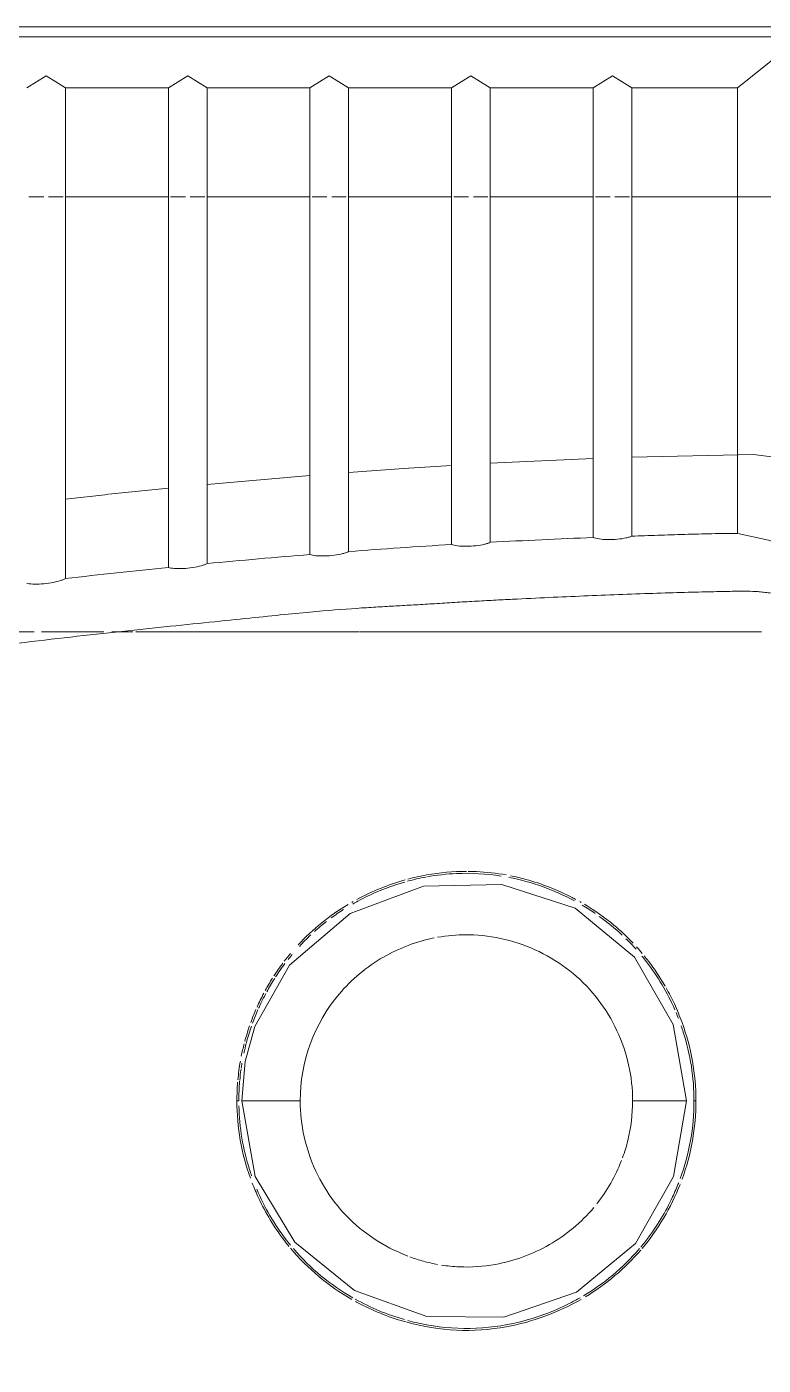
# Model space of a CAD drawing. Header units: millimetres. Extents: x -4000 to 187956, y -58990 to 162485.
# Drawn here: x 11945.4 to 12118.9, y 139237.7 to 139553 of the extents above; entities that cross this region are included whole.
import ezdxf

# ---------------------------------------------------------------- set-up
doc = ezdxf.new("R2010")
doc.units = ezdxf.units.MM
doc.layers.add('P-SANR-FIXT', color=6, linetype='Continuous', lineweight=9)

# ---------------------------------------------------------------- blocks, each defined once
blk = doc.blocks.new('WCPan-SquattingPan-Vitra-ArkitektSeries-5952 - CMPX502N-V827-FFS - TANG 1')
at = {"layer": 'P-SANR-FIXT', "color": 250}
for p, q in [((-252.96, 212.38), (-252.96, -390.25)), ((-238.61, 63.05), (-250.56, 77.95)), ((-250.56, 77.95), (-250.56, -314.32)), ((-133.65, 63.05), (-238.61, 63.05)), ((-238.61, 63.05), (-238.61, 38.12)), ((-133, 38.12), (-238.61, 38.12)), ((0, 39.21), (0, 38.3)), ((-238.61, 29.03), (-132.67, 29.03)), ((-238.61, 29.03), (-238.61, 4.77)), ((-131.54, 4.77), (-238.61, 4.77)), ((-238.61, -4.33), (-131.02, -4.33)), ((-238.61, -4.33), (-238.61, -28.59)), ((-129.37, -28.59), (-238.61, -28.59)), ((-238.61, -37.68), (-128.66, -37.68)), ((-238.61, -37.68), (-238.61, -61.94)), ((-126.53, -61.94), (-238.61, -61.94)), ((-238.61, -71.04), (-125.64, -71.04)), ((-238.61, -71.04), (-238.61, -95.3)), ((-123, -95.3), (-238.61, -95.3))]:
    blk.add_line(p, q, dxfattribs=at)
at = {"layer": 'P-SANR-FIXT', "color": 252}
for p, q in [((-212.88, 38.12), (-212.88, 199.94)), ((-110.49, 68.7), (-110.49, -26.01)), ((-212.88, 34.16), (-212.88, 37.56)), ((-212.88, 29.59), (-212.88, 33)), ((-212.88, 4.77), (-212.88, 29.03)), ((-150.15, 4.79), (-151.27, 29.02)), ((-212.88, 0.8), (-212.88, 4.22)), ((-212.88, -3.77), (-212.88, -0.35)), ((-212.88, -28.59), (-212.88, -4.33)), ((-149, -14.37), (-149.63, -4.32)), ((-148.01, -28.61), (-149, -14.45)), ((-110.49, -26.21), (-110.49, -78.73)), ((-212.88, -32.57), (-212.88, -29.13)), ((-212.88, -37.13), (-212.88, -33.69)), ((-212.88, -61.94), (-212.88, -37.68)), ((-145.19, -61.94), (-147.31, -37.71)), ((0, -39.97), (0, -40.86)), ((-212.88, -65.93), (-212.88, -62.47)), ((-212.88, -70.5), (-212.88, -67.03)), ((-212.88, -95.3), (-212.88, -71.04)), ((-142.84, -85.13), (-144.31, -71.03)), ((-141.71, -95.3), (-142.82, -85.31)), ((-212.88, -99.3), (-212.88, -95.8)), ((-212.88, -103.87), (-212.88, -100.36))]:
    blk.add_line(p, q, dxfattribs=at)
at = {"layer": 'P-SANR-FIXT', "color": 254}
for p, q in [((0, 52.99), (0, 53.21)), ((0, -54.89), (0, -54.66))]:
    blk.add_line(p, q, dxfattribs=at)
at = {"layer": 'P-SANR-FIXT', "color": 253}
for p, q in [((0, 52.76), (0, 52.99)), ((0, -54.66), (0, -54.43)), ((-110.49, -79.39), (-110.49, -84.35)), ((-110.49, -86.21), (-110.49, -100.9)), ((-110.49, -102.62), (-110.49, -111.62))]:
    blk.add_line(p, q, dxfattribs=at)
at = {"layer": 'P-SANR-FIXT', "color": 250, "flags": 128}
for points in [[(-129.51, 77.95), (-132.07, 70.29), (-133.65, 63.06)], [(0, -53.77), (-9.27, -52.94), (-17.51, -50.68), (-31.97, -42.5), (-44.1, -28.22), (-50.58, -10.93), (-50.98, 7.48), (-45.36, 24.77), (-33.81, 38.73), (-18, 47.85), (0, 51.01)], [(0, 51.01), (17.83, 47.93), (33.56, 38.99), (45.09, 25.06), (50.96, 7.94), (50.77, -10.15), (44.67, -27.2), (33.31, -41.29), (17.8, -50.59), (0, -53.77)], [(-238.61, 38.12), (-241.4, 33.57), (-238.61, 29.03)], [(-238.61, 4.77), (-241.4, 0.22), (-238.61, -4.33)], [(-238.61, -28.59), (-241.4, -33.13), (-238.61, -37.68)], [(-238.61, -61.94), (-241.4, -66.49), (-238.61, -71.04)], [(-238.61, -95.3), (-241.4, -99.84), (-238.61, -104.39)]]:
    blk.add_lwpolyline(points, dxfattribs=at)
at = {"layer": 'P-SANR-FIXT', "color": 252, "flags": 128}
blk.add_lwpolyline([(-151.63, 38.12), (-152.19, 66.81), (-151.16, 75.32)], dxfattribs=at)
at = {"layer": 'P-SANR-FIXT', "color": 250}
for points, knots in [([(116.14, 83.92), (116.29, 83.58), (116.97, 81.95), (117.97, 79.09), (118.88, 75.48), (119.45, 72.3), (119.77, 69.47), (119.93, 66.83), (119.98, 64.71), (119.99, 63.03), (119.99, 62.01), (119.98, 61.16), (119.97, 60.06), (119.93, 58.25), (119.86, 55.26), (119.75, 51.42), (119.64, 47.54), (119.53, 44.03), (119.42, 40.71), (119.29, 36.98), (119.11, 31.92), (118.92, 26.93), (118.73, 22.47), (118.58, 19.03), (118.44, 16.16), (118.31, 13.45), (118.19, 10.96), (118.07, 8.66), (117.96, 6.69), (117.85, 4.57), (117.69, 1.79), (117.49, -1.72), (117.23, -5.98), (116.95, -10.31), (116.66, -14.74), (116.26, -20.61), (115.51, -30.84), (114.35, -45.2), (112.27, -68.07), (109.21, -96.69), (105.5, -125.36), (102.12, -148.02), (99.36, -165), (96.36, -181.94), (93.51, -196.84), (91.28, -207.81), (89.79, -214.88), (88.65, -220.17), (87.48, -225.47), (86.49, -229.85), (85.66, -233.44), (84.91, -236.67), (84.11, -240.05), (83.22, -243.76), (82.25, -247.78), (81.22, -251.94), (80.18, -256.07), (79.26, -259.65), (78.18, -263.8), (76.91, -268.61), (75.82, -272.63), (74.96, -275.78), (74.1, -278.92), (73.15, -282.36), (72.21, -285.67), (71.41, -288.37), (70.37, -291.52), (69.25, -294.43), (68.05, -296.98), (67.13, -298.69), (66.09, -300.32), (64.44, -302.55), (61.91, -305.27), (58.14, -308.26), (54.39, -310.43), (51.04, -311.95), (47.42, -313.32), (42.84, -314.6), (38.33, -315.36), (34.88, -315.75), (31.62, -316.04), (27.15, -316.34), (22.37, -316.52), (18.42, -316.6), (14.39, -316.65), (9.97, -316.64), (5.12, -316.57), (1.82, -316.53), (0, -316.53)], [0.2186412, 0.2186412, 0.2186412, 0.2186412, 0.2205882, 0.2279412, 0.2352941, 0.2426471, 0.25, 0.2573529, 0.2647059, 0.2683824, 0.2720588, 0.2738971, 0.2757353, 0.2794118, 0.2830882, 0.2867647, 0.2904412, 0.2922794, 0.2941176, 0.2977941, 0.3014706, 0.3088235, 0.3161765, 0.3235294, 0.3308824, 0.3382353, 0.3455882, 0.3492647, 0.3529412, 0.3566176, 0.3602941, 0.3676471, 0.375, 0.3823529, 0.3897059, 0.3970588, 0.4117647, 0.4411765, 0.4705882, 0.5294118, 0.5882353, 0.6176471, 0.6470588, 0.6764706, 0.7058824, 0.7242647, 0.7334559, 0.7426471, 0.7518382, 0.7610294, 0.765625, 0.7702206, 0.7794118, 0.7886029, 0.7977941, 0.8069853, 0.8115809, 0.8161765, 0.8207721, 0.8253676, 0.8299632, 0.832261, 0.8345588, 0.8391544, 0.84375, 0.8483456, 0.8529412, 0.8621324, 0.8667279, 0.8713235, 0.8759191, 0.8805147, 0.8897059, 0.8988971, 0.9080882, 0.9126838, 0.9172794, 0.9264706, 0.9356618, 0.9402574, 0.9448529, 0.9540441, 0.9632353, 0.9678309, 0.9724265, 0.9816176, 0.9908088, 1, 1, 1, 1]), ([(0, -316.53), (-2.57, -316.65), (-6.63, -316.75), (-12.49, -316.73), (-17.03, -316.62), (-22.03, -316.49), (-27.44, -316.33), (-31.89, -316.08), (-35.25, -315.76), (-37.21, -315.49), (-38.69, -315.25), (-40.15, -315), (-42.63, -314.54), (-45.97, -313.77), (-49.1, -312.78), (-51.51, -311.78), (-53.28, -310.94), (-55.05, -309.93), (-57.41, -308.36), (-60.28, -306.11), (-62.85, -303.76), (-64.39, -302.23), (-65.18, -301.4), (-65.73, -300.82), (-66.22, -300.25), (-66.81, -299.51), (-67.67, -298.23), (-68.35, -296.82), (-68.87, -295.48), (-69.15, -294.67), (-69.37, -294.04), (-69.54, -293.58), (-69.69, -293.2), (-69.81, -292.91), (-69.94, -292.61), (-70.09, -292.26), (-70.31, -291.73), (-70.54, -291.12), (-70.78, -290.45), (-70.99, -289.81), (-71.19, -289.15), (-71.39, -288.44), (-71.61, -287.68), (-71.89, -286.73), (-72.14, -285.92), (-72.3, -285.45), (-72.45, -285.02), (-72.63, -284.48), (-72.87, -283.64), (-73.24, -282.3), (-73.68, -280.62), (-74.15, -278.85), (-74.56, -277.26), (-75.02, -275.49), (-75.69, -273.02), (-77.01, -268.32), (-79.26, -260.33), (-81.89, -250.19), (-84.17, -240.47), (-85.92, -232.4), (-87.84, -223.11), (-90.01, -212.53), (-92.31, -201.03), (-94.68, -188.88), (-97.05, -176.38), (-99.34, -163.8), (-101.12, -153.5), (-102.43, -145.49), (-103.34, -139.7), (-104.2, -133.91), (-105.33, -125.94), (-106.67, -115.71), (-108.18, -103.26), (-110.06, -86.83), (-112.11, -67.27), (-114.14, -47.68), (-115.47, -34.04), (-116.07, -25.77), (-116.42, -20.03), (-116.64, -15.92), (-116.84, -12.43), (-117.01, -9.49), (-117.15, -7.15), (-117.31, -4.76), (-117.5, -1.64), (-117.72, 2.21), (-117.96, 6.71), (-118.26, 12.58), (-118.59, 19.7), (-118.95, 27.84), (-119.28, 36.03), (-119.56, 44.17), (-119.79, 51.56), (-119.92, 57.74), (-120.01, 61.98), (-120.06, 64.86), (-120, 66.8), (-119.87, 68.43), (-119.72, 69.84), (-119.54, 71.34), (-119.29, 73.25), (-119.03, 74.82), (-118.79, 75.93), (-118.76, 76.09)], [-1, -1, -1, -1, -0.9761905, -0.9642857, -0.952381, -0.9404762, -0.9285714, -0.9166667, -0.9107143, -0.9047619, -0.9017857, -0.8988095, -0.8928571, -0.8809524, -0.8690476, -0.8630952, -0.8571429, -0.8511905, -0.8452381, -0.8333333, -0.8214286, -0.8154762, -0.8125, -0.8095238, -0.8065476, -0.8035714, -0.797619, -0.7857143, -0.7797619, -0.7738095, -0.7708333, -0.7678571, -0.764881, -0.7633929, -0.7619048, -0.7589286, -0.7559524, -0.75, -0.7440476, -0.7380952, -0.7321429, -0.7261905, -0.7202381, -0.7142857, -0.7083333, -0.702381, -0.6964286, -0.6904762, -0.6845238, -0.6785714, -0.672619, -0.6696429, -0.6666667, -0.6636905, -0.6607143, -0.6547619, -0.6428571, -0.6309524, -0.625, -0.6190476, -0.6130952, -0.6071429, -0.6011905, -0.5952381, -0.5892857, -0.5833333, -0.577381, -0.5744048, -0.5714286, -0.5684524, -0.5654762, -0.5595238, -0.5535714, -0.547619, -0.5357143, -0.5238095, -0.5119048, -0.5, -0.4940476, -0.4880952, -0.4821429, -0.4791667, -0.4761905, -0.4732143, -0.4702381, -0.4642857, -0.4583333, -0.452381, -0.4404762, -0.4285714, -0.4166667, -0.4047619, -0.3928571, -0.3809524, -0.3690476, -0.3571429, -0.3452381, -0.3392857, -0.3333333, -0.327381, -0.3214286, -0.3095238, -0.3074366, -0.3074366, -0.3074366, -0.3074366]), ([(-133.65, 63.06), (-133.65, 61.03), (-133.61, 58.03), (-133.49, 53.87), (-133.37, 49.49), (-133.2, 44.17), (-133.07, 40.1), (-133, 38.12)], [0, 0, 0, 0, 0.25, 0.375, 0.5, 0.75, 1, 1, 1, 1]), ([(-132.67, 29.03), (-132.53, 29.34), (-132.3, 30.29), (-132.15, 32.41), (-132.24, 34.77), (-132.49, 36.52), (-132.77, 37.58), (-132.92, 37.97), (-133, 38.12)], [0, 0, 0, 0, 0.2, 0.4, 0.6, 0.8, 0.9, 1, 1, 1, 1]), ([(-39.13, -0.84), (-39.13, -0.27), (-39.06, 3.14), (-38.06, 9.35), (-34.93, 17.36), (-30.2, 24.53), (-24.02, 30.46), (-14.2, 36.38), (-5.7, 38.33), (0, 38.3)], [0.5, 0.5, 0.5, 0.5, 0.5138889, 0.5833333, 0.6527778, 0.7222222, 0.7916667, 0.8611111, 1, 1, 1, 1]), ([(29.95, 24.32), (31.4, 22.57), (35.32, 16.94), (38.7, 7.72), (39.32, -1.11), (38.89, -5.34), (38.67, -6.73)], [0.2777778, 0.2777778, 0.2777778, 0.2777778, 0.3333333, 0.4444444, 0.5138889, 0.5482288, 0.5482288, 0.5482288, 0.5482288]), ([(-131.02, -4.33), (-130.88, -4.01), (-130.67, -3.06), (-130.57, -0.94), (-130.71, 1.43), (-131, 3.17), (-131.29, 4.22), (-131.45, 4.61), (-131.54, 4.77)], [0, 0, 0, 0, 0.2, 0.4, 0.6, 0.8, 0.9, 1, 1, 1, 1]), ([(0, -39.97), (-9.12, -40.02), (-22.72, -35.02), (-34.35, -20.99), (-37.52, -12.61), (-38.37, -8.4)], [0, 0, 0, 0, 0.2222222, 0.3333333, 0.437997, 0.437997, 0.437997, 0.437997]), ([(36.56, -14.64), (36.01, -16.09), (34.21, -20.12), (30.2, -26.2), (24.02, -32.13), (14.2, -38.06), (5.7, -40), (0, -39.97)], [0.6149337, 0.6149337, 0.6149337, 0.6149337, 0.6527778, 0.7222222, 0.7916667, 0.8611111, 1, 1, 1, 1]), ([(-128.66, -37.68), (-128.54, -37.37), (-128.35, -36.41), (-128.29, -34.28), (-128.48, -31.92), (-128.8, -30.18), (-129.12, -29.13), (-129.29, -28.74), (-129.37, -28.59)], [0, 0, 0, 0, 0.2, 0.4, 0.6, 0.8, 0.9, 1, 1, 1, 1]), ([(-125.64, -71.04), (-125.52, -70.72), (-125.34, -69.76), (-125.33, -67.63), (-125.56, -65.26), (-125.92, -63.53), (-126.26, -62.49), (-126.44, -62.1), (-126.53, -61.94)], [0, 0, 0, 0, 0.2, 0.4, 0.6, 0.8, 0.9, 1, 1, 1, 1]), ([(-121.92, -104.39), (-121.8, -104.07), (-121.65, -103.11), (-121.68, -100.97), (-121.97, -98.61), (-122.36, -96.88), (-122.73, -95.84), (-122.91, -95.45), (-123, -95.3)], [0, 0, 0, 0, 0.2, 0.4, 0.6, 0.8, 0.9, 1, 1, 1, 1])]:
    blk.add_open_spline(points, degree=3, knots=knots, dxfattribs=at)
at = {"layer": 'P-SANR-FIXT', "color": 252}
for points in [[(-18.43, 49.96), (-12.54, 52.11), (-6.28, 53.25), (0, 53.21)], [(-16.18, 50.25), (-10.95, 51.92), (-5.49, 52.79), (0, 52.76)], [(0, 53.21), (6.3, 53.25), (12.57, 52.11), (18.48, 49.95)], [(18.32, 49.52), (12.46, 51.66), (6.24, 52.8), (0, 52.76)], [(-32.78, 41.56), (-29.31, 44.24), (-25.5, 46.49), (-21.47, 48.25)], [(19.68, 49.49), (25.14, 47.35), (30.26, 44.33), (34.74, 40.57)], [(-38.19, 36.75), (-37.39, 37.57), (-36.55, 38.37), (-35.69, 39.14)], [(-36.26, 39.25), (-35.76, 39.7), (-35.25, 40.14), (-34.73, 40.57)], [(35.16, 40.21), (39.48, 36.5), (43.19, 32.09), (46.13, 27.22)], [(-43.45, 30.46), (-42.1, 32.35), (-40.63, 34.15), (-39.05, 35.85)], [(9.34, 37.18), (10.71, 36.84), (12.06, 36.43), (13.38, 35.94)], [(-46.07, 26.44), (-45.46, 27.46), (-44.82, 28.47), (-44.15, 29.46)], [(25.14, 29.16), (26.88, 27.69), (28.49, 26.07), (29.95, 24.32)], [(-46.92, 25.87), (-46.86, 25.97), (-46.81, 26.07), (-46.75, 26.18)], [(-52.62, 9.14), (-51.58, 14.54), (-49.7, 19.79), (-47.09, 24.63)], [(-53.2, -10.2), (-53.76, -7.11), (-54.05, -3.97), (-54.05, -0.83)], [(-38.52, -7.63), (-38.92, -5.39), (-39.13, -3.11), (-39.13, -0.84)], [(38.52, -7.62), (38.32, -8.74), (37.81, -10.96), (37.12, -13.13), (36.73, -14.2)], [(-52.21, -14.63), (-52.6, -13.17), (-52.93, -11.69), (-53.2, -10.2)], [(-51.72, -14.69), (-52.1, -13.28), (-52.43, -11.85), (-52.7, -10.41)], [(-47.42, -26.64), (-49.37, -23.04), (-50.92, -19.22), (-52.03, -15.28)], [(46.69, -27.03), (48.73, -23.37), (50.35, -19.47), (51.51, -15.44)], [(-46.36, -27.62), (-46.6, -27.18), (-46.85, -26.75), (-47.08, -26.3)], [(-46.75, -27.84), (-46.81, -27.74), (-46.86, -27.65), (-46.92, -27.55)], [(46.75, -27.85), (45.19, -30.58), (41.59, -35.77), (37.14, -40.23), (34.73, -42.25)], [(34.8, -41.6), (39.41, -37.65), (43.32, -32.89), (46.36, -27.62)], [(-36.72, -40.49), (-40.43, -37.04), (-43.65, -33.05), (-46.25, -28.69)], [(-43.08, -32.66), (-43.77, -31.73), (-44.42, -30.77), (-45.04, -29.79)], [(-36.39, -40.18), (-37.32, -39.32), (-38.22, -38.43), (-39.08, -37.5)], [(-32.89, -43.73), (-33.52, -43.25), (-34.14, -42.75), (-34.74, -42.24)], [(-29.44, -46.16), (-30.46, -45.5), (-31.45, -44.81), (-32.42, -44.08)], [(-29.17, -45.78), (-30.25, -45.09), (-31.3, -44.35), (-32.32, -43.58)], [(20.77, -50.23), (25.06, -48.42), (29.12, -46.07), (32.79, -43.23)], [(-25.99, -48.22), (-26.98, -47.68), (-27.95, -47.11), (-28.9, -46.51)], [(-25.67, -47.87), (-26.74, -47.28), (-27.8, -46.66), (-28.83, -46)], [(-22.06, -50.16), (-23.17, -49.67), (-24.27, -49.13), (-25.35, -48.56)], [(-18.48, -51.62), (-19.49, -51.25), (-20.49, -50.85), (-21.48, -50.42)], [(-18.32, -51.19), (-19.37, -50.81), (-20.41, -50.39), (-21.43, -49.94)], [(-13.96, -53.05), (-15.2, -52.72), (-16.43, -52.34), (-17.65, -51.91)], [(-13.68, -52.66), (-15, -52.3), (-16.31, -51.9), (-17.6, -51.45)], [(-11.25, -53.24), (-12, -53.08), (-12.75, -52.9), (-13.5, -52.7)], [(-10.52, -53.86), (-11.51, -53.66), (-12.49, -53.44), (-13.46, -53.18)], [(18.2, -51.72), (12.37, -53.82), (6.2, -54.92), (0, -54.89)], [(1.16, -54.42), (6.26, -54.34), (11.32, -53.47), (16.18, -51.92)], [(-4.98, -54.67), (-6.45, -54.54), (-7.91, -54.34), (-9.36, -54.08)], [(-7.66, -53.89), (-8.08, -53.83), (-8.49, -53.77), (-8.9, -53.7)], [(-4.82, -54.23), (-5.7, -54.15), (-6.59, -54.05), (-7.47, -53.92)], [(0, -54.43), (-1.54, -54.44), (-3.08, -54.38), (-4.61, -54.25)], [(0, -54.89), (-1.47, -54.9), (-2.93, -54.84), (-4.4, -54.72)]]:
    blk.add_open_spline(points, degree=3, dxfattribs=at)
at = {"layer": 'P-SANR-FIXT', "color": 250}
for points in [[(0, 39.48), (0, 39.62), (0, 40), (0, 40.89), (0, 42.06), (0, 43.48), (0, 45.13), (0, 46.96), (0, 48.93), (0, 50.32), (0, 51.01)], [(0, 38.3), (3.15, 38.32), (6.29, 37.93), (9.34, 37.18)], [(14.07, 35.68), (17.72, 34.27), (21.16, 32.32), (24.23, 29.9)], [(-132.67, 29.03), (-132.51, 24.99), (-132.16, 16.9), (-131.75, 8.81), (-131.54, 4.77)], [(-131.02, -4.33), (-130.78, -8.36), (-130.26, -16.46), (-129.68, -24.55), (-129.37, -28.59)], [(-128.66, -37.68), (-128.34, -41.67), (-127.65, -49.83), (-126.91, -57.92), (-126.53, -61.94)], [(0, -53.77), (0, -53.03), (0, -51.54), (0, -49.4), (0, -47.4), (0, -45.58), (0, -44.01), (0, -42.72), (0, -41.73), (0, -41.3), (0, -41.15)], [(-125.64, -71.04), (-125.23, -75.08), (-124.38, -83.17), (-123.47, -91.26), (-123, -95.3)]]:
    blk.add_open_spline(points, degree=3, dxfattribs=at)
at = {"layer": 'P-SANR-FIXT', "color": 252}
for points, knots in [([(-26.58, 46.21), (-25.35, 46.9), (-22.7, 48.26), (-19.95, 49.41), (-18.47, 49.95)], [0.8362703, 0.8362703, 0.8362703, 0.8362703, 0.86111111, 0.88888889, 0.88888889, 0.88888889, 0.88888889]), ([(33.27, 41.18), (33.06, 41.35), (29.76, 43.91), (25.12, 46.71), (20.41, 48.72), (19.28, 49.16)], [0.78673632, 0.78673632, 0.78673632, 0.78673632, 0.79166667, 0.86111111, 0.88277509, 0.88277509, 0.88277509, 0.88277509]), ([(-34.19, 41.03), (-33.76, 41.37), (-31.48, 43.17), (-29.06, 44.79), (-27.01, 45.96)], [0.78197225, 0.78197225, 0.78197225, 0.78197225, 0.79166667, 0.83333333, 0.83333333, 0.83333333, 0.83333333]), ([(-46.3, 26.95), (-44.84, 29.39), (-42, 33.43), (-38.64, 37.01), (-37.13, 38.43)], [0.67191093, 0.67191093, 0.67191093, 0.67191093, 0.72222222, 0.7588111, 0.7588111, 0.7588111, 0.7588111]), ([(45.9, 26.73), (44.46, 29.15), (41.12, 33.89), (37.04, 38.01), (34.79, 39.93)], [0.6720379, 0.6720379, 0.6720379, 0.6720379, 0.7222222, 0.7750486, 0.7750486, 0.7750486, 0.7750486]), ([(51.74, -14.63), (52.14, -13.14), (53.33, -7.84), (53.99, 1.52), (52.12, 13.12), (48.98, 21.16), (46.74, 25.27), (46.35, 25.95)], [0.4170128, 0.4170128, 0.4170128, 0.4170128, 0.4444444, 0.5138889, 0.5833333, 0.6527778, 0.6666667, 0.6666667, 0.6666667, 0.6666667]), ([(46.75, 26.17), (49.88, 20.72), (53.46, 10.97), (54.45, -3.21), (52.56, -14.92), (49.52, -22.72), (47.45, -26.59), (47.23, -26.99)], [0.3333333, 0.3333333, 0.3333333, 0.3333333, 0.4444444, 0.5138889, 0.5833333, 0.6527778, 0.6609006, 0.6609006, 0.6609006, 0.6609006]), ([(-53.01, 9.52), (-52.77, 10.73), (-51.58, 15.77), (-49.57, 20.92), (-47.57, 24.68), (-47.42, 24.97)], [0.56141945, 0.56141945, 0.56141945, 0.56141945, 0.58333333, 0.65277778, 0.6585502, 0.6585502, 0.6585502, 0.6585502]), ([(-54.05, -0.43), (-54.04, 0.22), (-53.96, 3.22), (-53.62, 6.22), (-53.2, 8.54)], [0.50234719, 0.50234719, 0.50234719, 0.50234719, 0.51388889, 0.55555556, 0.55555556, 0.55555556, 0.55555556]), ([(-52.75, -10.13), (-53.17, -7.83), (-53.83, -2.01), (-53.49, 3.85), (-52.94, 7.31)], [-0.5555556, -0.5555556, -0.5555556, -0.5555556, -0.5138889, -0.451343, -0.451343, -0.451343, -0.451343]), ([(-47.17, -26.14), (-47.27, -25.95), (-49.09, -22.5), (-50.53, -18.86), (-51.54, -15.32)], [-0.65663955, -0.65663955, -0.65663955, -0.65663955, -0.65277778, -0.58723672, -0.58723672, -0.58723672, -0.58723672]), ([(-39.88, -36.62), (-40.27, -36.19), (-41.08, -35.25), (-41.85, -34.29), (-42.24, -33.78)], [-0.73270712, -0.73270712, -0.73270712, -0.73270712, -0.72222222, -0.7107225, -0.7107225, -0.7107225, -0.7107225]), ([(34.27, -42.63), (33.82, -43), (30.28, -45.8), (25.31, -48.8), (20.53, -50.84), (19.36, -51.29)], [0.7813579, 0.7813579, 0.7813579, 0.7813579, 0.7916667, 0.8611111, 0.8833312, 0.8833312, 0.8833312, 0.8833312]), ([(-21.81, -49.78), (-22.09, -49.65), (-23.25, -49.12), (-24.4, -48.55), (-25.26, -48.08)], [-0.86652136, -0.86652136, -0.86652136, -0.86652136, -0.86111111, -0.84368511, -0.84368511, -0.84368511, -0.84368511])]:
    blk.add_open_spline(points, degree=3, knots=knots, dxfattribs=at)
at = {"layer": 'P-SANR-FIXT', "color": 253}
for points in [[(-20.77, 48.55), (-20.32, 48.75), (-19.86, 48.93), (-19.4, 49.11)], [(-17.65, 49.76), (-17.16, 49.93), (-16.67, 50.09), (-16.18, 50.25)], [(-34.1, 40.51), (-33.66, 40.87), (-33.23, 41.22), (-32.78, 41.56)], [(34.44, 40.22), (34.06, 40.55), (33.67, 40.86), (33.27, 41.18)], [(0, 39.21), (0, 39.25), (0, 39.34), (0, 39.48)], [(0, -41.15), (0, -40.99), (0, -40.9), (0, -40.86)], [(-33.28, -42.84), (-33.67, -42.53), (-34.06, -42.22), (-34.44, -41.89)], [(32.79, -43.23), (33.2, -42.91), (33.61, -42.59), (34, -42.26)], [(16.18, -51.92), (16.67, -51.77), (17.17, -51.6), (17.66, -51.43)]]:
    blk.add_open_spline(points, degree=3, dxfattribs=at)
blk = doc.blocks.new('CMF2_NHAXUONG_A_rvt-1-FFS - TANG 1')
at = {"layer": 'P-SANR-FIXT', "color": 250, "lineweight": 9, "rotation": 269.9999999999997}
blk.add_blockref('WCPan-SquattingPan-Vitra-ArkitektSeries-5952 - CMPX502N-V827-FFS - TANG 1', (12049.79, 139300.01), dxfattribs=at)

msp = doc.modelspace()

# ---------------------------------------------------------------- block references
at = {"lineweight": 5}
msp.add_blockref('CMF2_NHAXUONG_A_rvt-1-FFS - TANG 1', (0, 0), dxfattribs=at)

doc.saveas('drawing.dxf')
